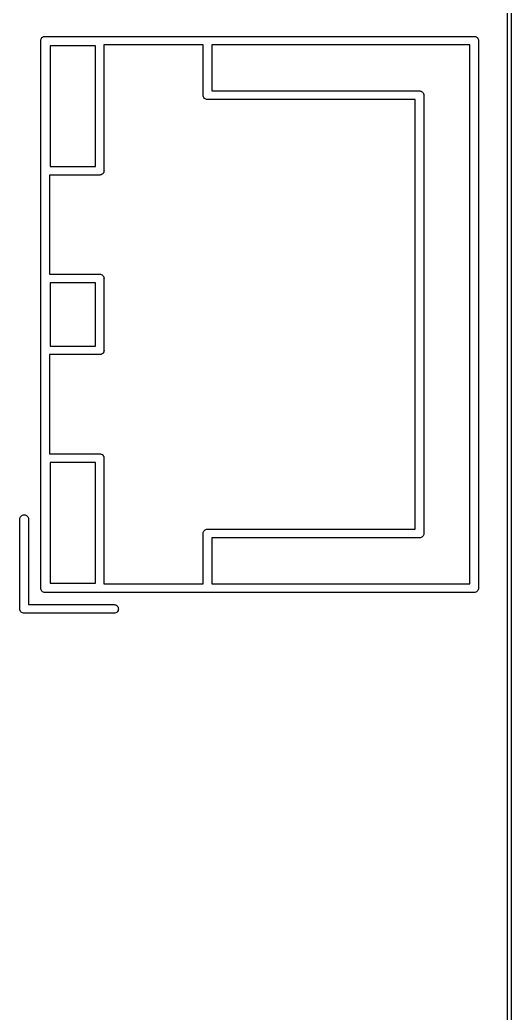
# Model space of a CAD drawing. Extents: x 40 to 70, y -130 to -60.
# Drawn here: x 63.19 to 70.03, y -114.28 to -100.45 of the extents above; entities that cross this region are included whole.
import ezdxf

# ---------------------------------------------------------------- set-up
doc = ezdxf.new("R2010")
doc.units = 0
doc.layers.add('BLACK', color=7, linetype='CONTINUOUS')

msp = doc.modelspace()

# ---------------------------------------------------------------- linework, layer by layer
at = {"layer": 'BLACK', "linetype": 'CONTINUOUS'}
for p, q in [((69.975, -124.999), (69.975, -87.625)), ((70.025, -87.6012), (70.025, -125.001)), ((63.4797, -100.74), (63.4809, -100.728)), ((63.48, -100.743), (63.4797, -100.74)), ((63.48, -108.357), (63.48, -100.743)), ((63.4809, -100.728), (63.4843, -100.717)), ((63.4843, -100.717), (63.4899, -100.707)), ((63.4899, -100.707), (63.4974, -100.697)), ((63.4974, -100.697), (63.5065, -100.69)), ((63.5065, -100.69), (63.5169, -100.684)), ((63.5169, -100.684), (63.5282, -100.681)), ((63.5282, -100.681), (63.5371, -100.68)), ((63.5371, -100.68), (63.54, -100.68)), ((63.54, -100.68), (63.5429, -100.68)), ((63.5429, -100.68), (69.5071, -100.68)), ((69.5071, -100.68), (69.51, -100.68)), ((69.51, -100.68), (69.5129, -100.68)), ((69.5129, -100.68), (69.5218, -100.681)), ((69.5218, -100.681), (69.5331, -100.684)), ((69.5331, -100.684), (69.5435, -100.69)), ((69.5435, -100.69), (69.5526, -100.697)), ((69.5526, -100.697), (69.5601, -100.707)), ((69.5601, -100.707), (69.5657, -100.717)), ((69.5657, -100.717), (69.5691, -100.728)), ((69.5691, -100.728), (69.5703, -100.74)), ((69.5703, -100.74), (69.57, -100.743)), ((69.57, -100.743), (69.57, -108.357)), ((63.61, -100.81), (63.61, -102.49)), ((64.24, -100.81), (63.61, -100.81)), ((64.24, -102.49), (64.24, -100.81)), ((64.36, -100.8), (64.36, -102.547)), ((65.74, -100.8), (64.36, -100.8)), ((65.74, -101.497), (65.74, -100.8)), ((69.45, -100.8), (65.86, -100.8)), ((65.86, -100.8), (65.86, -101.44)), ((69.45, -108.3), (69.45, -100.8)), ((65.86, -101.44), (68.7471, -101.44)), ((68.7471, -101.44), (68.75, -101.44)), ((68.75, -101.44), (68.7529, -101.44)), ((68.7529, -101.44), (68.7529, -101.44)), ((68.7529, -101.44), (68.7618, -101.441)), ((68.7618, -101.441), (68.7731, -101.444)), ((68.7731, -101.444), (68.7829, -101.45)), ((68.7829, -101.45), (68.7835, -101.45)), ((68.7835, -101.45), (68.7926, -101.457)), ((68.7926, -101.457), (68.8001, -101.467)), ((68.8001, -101.467), (68.8057, -101.477)), ((65.7397, -101.5), (65.74, -101.497)), ((65.7409, -101.512), (65.7397, -101.5)), ((65.7443, -101.523), (65.7409, -101.512)), ((65.7499, -101.533), (65.7443, -101.523)), ((65.7574, -101.543), (65.7499, -101.533)), ((65.7665, -101.55), (65.7574, -101.543)), ((65.7769, -101.556), (65.7665, -101.55)), ((65.7882, -101.559), (65.7769, -101.556)), ((65.7971, -101.56), (65.7882, -101.559)), ((65.8, -101.56), (65.7971, -101.56)), ((65.7971, -101.56), (65.7971, -101.56)), ((65.8029, -101.56), (65.8, -101.56)), ((68.69, -101.56), (65.8029, -101.56)), ((68.69, -104.547), (68.69, -101.56)), ((68.8057, -101.477), (68.8091, -101.488)), ((68.8091, -101.488), (68.8097, -101.494)), ((68.8097, -101.494), (68.8103, -101.5)), ((68.8103, -101.5), (68.81, -101.503)), ((68.81, -101.503), (68.81, -107.597)), ((63.61, -102.49), (64.24, -102.49)), ((64.3557, -102.573), (64.3501, -102.583)), ((64.3591, -102.562), (64.3557, -102.573)), ((64.3603, -102.55), (64.3591, -102.562)), ((64.36, -102.547), (64.3603, -102.55)), ((64.2971, -102.61), (63.6, -102.61)), ((63.6, -102.61), (63.6, -103.99)), ((64.3, -102.61), (64.2971, -102.61)), ((64.3029, -102.61), (64.3, -102.61)), ((64.3118, -102.609), (64.3029, -102.61)), ((64.3029, -102.61), (64.3029, -102.61)), ((64.3231, -102.606), (64.3118, -102.609)), ((64.3335, -102.6), (64.3231, -102.606)), ((64.3426, -102.593), (64.3335, -102.6)), ((64.3501, -102.583), (64.3426, -102.593)), ((63.6, -103.99), (64.2971, -103.99)), ((64.2971, -103.99), (64.3, -103.99)), ((64.3, -103.99), (64.3029, -103.99)), ((64.3029, -103.99), (64.3118, -103.991)), ((64.3118, -103.991), (64.3231, -103.994)), ((64.3231, -103.994), (64.3335, -104)), ((64.3335, -104), (64.3426, -104.007)), ((64.3426, -104.007), (64.3501, -104.017)), ((64.3501, -104.017), (64.3557, -104.027)), ((64.3557, -104.027), (64.3591, -104.038)), ((64.3591, -104.038), (64.3603, -104.05)), ((64.3603, -104.05), (64.36, -104.053)), ((64.36, -104.053), (64.36, -105.047)), ((63.61, -104.11), (63.61, -104.99)), ((64.24, -104.11), (63.61, -104.11)), ((64.24, -104.99), (64.24, -104.11)), ((68.69, -107.54), (68.69, -104.547)), ((63.61, -104.99), (64.24, -104.99)), ((64.3591, -105.062), (64.3557, -105.073)), ((64.3603, -105.05), (64.3591, -105.062)), ((64.36, -105.047), (64.3603, -105.05)), ((64.2971, -105.11), (63.6, -105.11)), ((63.6, -105.11), (63.6, -106.49)), ((64.3, -105.11), (64.2971, -105.11)), ((64.3029, -105.11), (64.3, -105.11)), ((64.3118, -105.109), (64.3029, -105.11)), ((64.3029, -105.11), (64.3029, -105.11)), ((64.3231, -105.106), (64.3118, -105.109)), ((64.3335, -105.1), (64.3231, -105.106)), ((64.3426, -105.093), (64.3335, -105.1)), ((64.3501, -105.083), (64.3426, -105.093)), ((64.3557, -105.073), (64.3501, -105.083)), ((63.6, -106.49), (64.2971, -106.49)), ((64.2971, -106.49), (64.3, -106.49)), ((64.3, -106.49), (64.3118, -106.491)), ((64.3118, -106.491), (64.3231, -106.494)), ((64.3231, -106.494), (64.3335, -106.5)), ((64.3335, -106.5), (64.3426, -106.507)), ((64.3426, -106.507), (64.3501, -106.517)), ((64.3501, -106.517), (64.3557, -106.527)), ((64.3557, -106.527), (64.3591, -106.538)), ((64.3591, -106.538), (64.3599, -106.546)), ((64.3599, -106.546), (64.3603, -106.55)), ((64.3603, -106.55), (64.36, -106.553)), ((64.36, -106.553), (64.36, -108.3)), ((63.61, -106.61), (63.61, -108.29)), ((64.24, -106.61), (63.61, -106.61)), ((64.24, -108.29), (64.24, -106.61)), ((63.19, -107.397), (63.1909, -107.388)), ((63.19, -108.647), (63.19, -107.397)), ((63.1909, -107.388), (63.1943, -107.377)), ((63.1943, -107.377), (63.1999, -107.367)), ((63.1999, -107.367), (63.2074, -107.357)), ((63.2074, -107.357), (63.2165, -107.35)), ((63.2165, -107.35), (63.2269, -107.344)), ((63.2269, -107.344), (63.2382, -107.341)), ((63.2382, -107.341), (63.25, -107.34)), ((63.25, -107.34), (63.2618, -107.341)), ((63.2618, -107.341), (63.2731, -107.344)), ((63.2731, -107.344), (63.2835, -107.35)), ((63.2835, -107.35), (63.2926, -107.357)), ((63.2926, -107.357), (63.3001, -107.367)), ((63.3001, -107.367), (63.3057, -107.377)), ((63.3057, -107.377), (63.3091, -107.388)), ((63.3091, -107.388), (63.31, -107.397)), ((63.31, -107.397), (63.31, -108.59)), ((65.7499, -107.567), (65.7574, -107.557)), ((65.7574, -107.557), (65.7665, -107.55)), ((65.7665, -107.55), (65.7769, -107.544)), ((65.7769, -107.544), (65.7882, -107.541)), ((65.7882, -107.541), (65.7971, -107.54)), ((65.7971, -107.54), (65.7971, -107.54)), ((65.7971, -107.54), (65.8, -107.54)), ((65.8, -107.54), (65.8029, -107.54)), ((65.8029, -107.54), (68.69, -107.54)), ((65.7397, -107.6), (65.7409, -107.588)), ((65.74, -107.603), (65.7397, -107.6)), ((65.74, -108.3), (65.74, -107.603)), ((65.7409, -107.588), (65.7443, -107.577)), ((65.7443, -107.577), (65.7499, -107.567)), ((68.7471, -107.66), (65.86, -107.66)), ((65.86, -107.66), (65.86, -108.3)), ((68.75, -107.66), (68.7471, -107.66)), ((68.7529, -107.66), (68.75, -107.66)), ((68.7618, -107.659), (68.7529, -107.66)), ((68.7529, -107.66), (68.7529, -107.66)), ((68.7731, -107.656), (68.7618, -107.659)), ((68.7835, -107.65), (68.7731, -107.656)), ((68.7926, -107.643), (68.7835, -107.65)), ((68.8001, -107.633), (68.7926, -107.643)), ((68.8057, -107.623), (68.8001, -107.633)), ((68.8091, -107.612), (68.8057, -107.623)), ((68.8103, -107.6), (68.8091, -107.612)), ((68.81, -107.597), (68.8103, -107.6)), ((63.4797, -108.36), (63.48, -108.357)), ((63.4809, -108.372), (63.4797, -108.36)), ((63.4843, -108.383), (63.4809, -108.372)), ((63.4899, -108.393), (63.4843, -108.383)), ((63.61, -108.29), (64.24, -108.29)), ((64.36, -108.3), (65.74, -108.3)), ((65.86, -108.3), (69.45, -108.3)), ((69.5657, -108.383), (69.5601, -108.393)), ((69.5691, -108.372), (69.5657, -108.383)), ((69.5703, -108.36), (69.5691, -108.372)), ((69.57, -108.357), (69.5703, -108.36)), ((63.4974, -108.403), (63.4899, -108.393)), ((63.5065, -108.41), (63.4974, -108.403)), ((63.5169, -108.416), (63.5065, -108.41)), ((63.5282, -108.419), (63.5169, -108.416)), ((63.5371, -108.42), (63.5282, -108.419)), ((63.54, -108.42), (63.5371, -108.42)), ((63.5371, -108.42), (63.5371, -108.42)), ((63.5429, -108.42), (63.54, -108.42)), ((69.5071, -108.42), (63.5429, -108.42)), ((69.51, -108.42), (69.5071, -108.42)), ((69.5129, -108.42), (69.51, -108.42)), ((69.5218, -108.419), (69.5129, -108.42)), ((69.5129, -108.42), (69.5129, -108.42)), ((69.5331, -108.416), (69.5218, -108.419)), ((69.5435, -108.41), (69.5331, -108.416)), ((69.5526, -108.403), (69.5435, -108.41)), ((69.5601, -108.393), (69.5526, -108.403)), ((63.1897, -108.65), (63.19, -108.647)), ((63.1909, -108.662), (63.1897, -108.65)), ((63.1943, -108.673), (63.1909, -108.662)), ((63.31, -108.59), (64.5029, -108.59)), ((64.5029, -108.59), (64.5118, -108.591)), ((64.5118, -108.591), (64.5231, -108.594)), ((64.5231, -108.594), (64.5335, -108.6)), ((64.5335, -108.6), (64.5426, -108.607)), ((64.5426, -108.607), (64.5501, -108.617)), ((64.5501, -108.617), (64.5557, -108.627)), ((64.5557, -108.627), (64.5591, -108.638)), ((64.5591, -108.662), (64.5557, -108.673)), ((64.5591, -108.638), (64.5603, -108.65)), ((64.5603, -108.65), (64.5591, -108.662)), ((63.1999, -108.683), (63.1943, -108.673)), ((63.2074, -108.693), (63.1999, -108.683)), ((63.2165, -108.7), (63.2074, -108.693)), ((63.2269, -108.706), (63.2165, -108.7)), ((63.2382, -108.709), (63.2269, -108.706)), ((63.2471, -108.71), (63.2382, -108.709)), ((63.25, -108.71), (63.2471, -108.71)), ((63.2471, -108.71), (63.2471, -108.71)), ((63.2529, -108.71), (63.25, -108.71)), ((64.5029, -108.71), (63.2529, -108.71)), ((64.5118, -108.709), (64.5029, -108.71)), ((64.5231, -108.706), (64.5118, -108.709)), ((64.5335, -108.7), (64.5231, -108.706)), ((64.5426, -108.693), (64.5335, -108.7)), ((64.5501, -108.683), (64.5426, -108.693)), ((64.5557, -108.673), (64.5501, -108.683))]:
    msp.add_line(p, q, dxfattribs=at)

doc.saveas('drawing.dxf')
